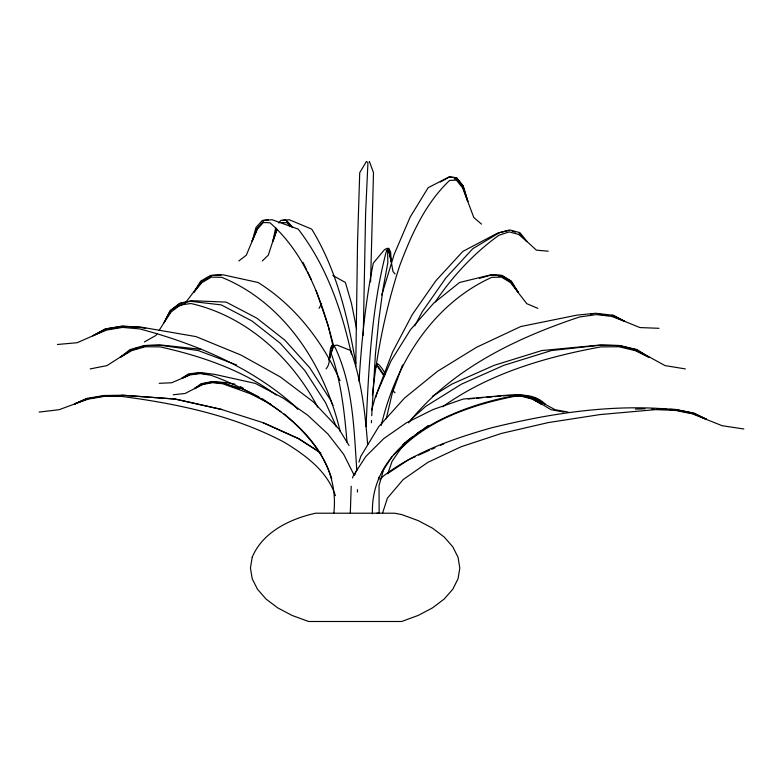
<?xml version="1.0" encoding="UTF-8"?>
<svg xmlns="http://www.w3.org/2000/svg" width="783" height="783" viewBox="0 0 783 783"><rect width="100%" height="100%" fill="white"/><g stroke="black" fill="none" stroke-linecap="round" stroke-linejoin="round"><path stroke-width="1.17" d="M355.776 366.561L357.547 241.967L359.73 172.681L366.385 161.504L367.609 162.365M363.263 335.232L365.612 213.123L367.912 163.314M370.574 281.841L373.501 172.681L369.419 161.504L369.126 162.365M372.444 513.834C369.968 442.464 451.987 407.835 510.624 396.452L525.315 396.355L535.915 399.124L555.049 409.705L568.174 412.073M326.08 368.92C331.777 362.284 327.852 352.712 331.806 345.538L332.677 345.127L331.209 348.376M350.304 513.403L351.205 486.243M366.053 426.608C368.715 368.127 371.396 308.952 386.136 252.038L387.986 249.924M371.406 422.781L371.504 420.402M371.719 415.656L375.38 354.777L378.855 319.679L383.034 288.751L387.82 262.863L387.624 249.64L388.818 248.191L390.629 252.067L391.265 261.659L392.949 271.456L395.082 273.952M333.852 512.992C341.721 442.092 268.882 396.237 211.048 375.292L200.291 373.589L190.22 374.881L171.624 382.77L159.223 383.308M359.035 381.38C361.57 341.75 365.407 302.101 373.295 263.147L384.433 249.708L387.223 248.221L389.728 253.653L391.216 261.728L389.777 252.87L388.006 249.063L386.127 250.814M372.385 395.219C377.044 351.224 385.99 307.739 399.721 265.662C411.359 234.694 425.218 203.541 449.638 180.413L456.401 180.139L462.606 187.881L473.813 217.508L481.506 224.124M548.217 251.196L536.394 250.139L526.939 241.516L519.941 232.659L509.939 229.996L499.427 232.678L472.756 248.71L445.879 277.926L422.223 311.791L414.882 325.757M454.199 178.867L456.479 178.955L462.822 186.863L467.803 201.319L463.144 185.845L456.665 177.77L449.099 176.948L428.174 187.685L410.184 217.038L394.201 254.309L381.761 294.976M367.667 444.578C365.093 412.837 361.619 380.655 350.706 350.549L337.179 345.127L334.067 345.538C329.535 356.216 325.748 371.847 332.961 346.145M275.733 227.501L272.915 240.988L268.295 255.17L262.315 260.945M329.849 357.44L331.278 350.647M386.244 418.748L392.273 393.154L402.531 365.025M467.803 201.319L462.929 185.845L456.45 177.77L449.432 176.958L440.32 182.038M376.055 396.942L377.22 392.303L392.557 352.066L412.328 314.482L435.984 280.617L462.861 251.402L497.254 233.265L508.852 230.29M381.272 425.355C395.484 363.909 432.715 303.98 491.783 277.329L501.56 277.133L510.536 282.624L526.734 303.657L537.843 308.355M173.112 308.355L184.817 303.657L201.808 281.175L211.664 275.45L223.272 274.862L258.038 282.487A245.431 189.652 -90 0 1 340.047 380.587M238.825 260.945L246.342 255.17L252.214 241.027L255.972 227.501L262.305 220.444L268.481 219.729M371.534 410.439L375.488 396.482L390.903 361.129L410.439 329.78L433.537 303.324L459.543 282.487L490.735 274.862L501.502 275.45L510.859 281.175L518.072 292.137L511.426 281.175L502.069 275.45L491.881 274.862L479.441 278.356M383.885 468.586L379.041 485.529L379.129 513.119L376.721 513.247M276.497 229.536L272.983 241.066L276.869 229.752M354.895 474.743L356.001 471.288M358.957 462.078L360.797 456.323L378.737 426.657L404.517 398.067L437.423 371.367L476.524 347.3L520.734 326.54L576.865 315.148L595.726 313.249L613.647 315.353L624.844 321.412L639.868 327.558L658.992 328.312M382.662 512.796L387.438 498.096L403.157 479.578L427.929 462.313L461.05 446.77L501.59 433.391L548.413 422.556L600.199 414.559L655.498 409.636L675.22 410.38L692.505 413.874L722.132 425.707L743.85 428.986M277.016 229.282L273.013 240.988M352.516 477.992L353.29 475.731L365.876 456.42L383.719 438.637L406.328 422.859L433.058 409.538L463.174 399.056L507.188 395.209L520.764 395.513L532.685 398.753L551.085 409.705L563.946 412.073M378.434 479.118L379.207 476.867M387.8 473.715L392.097 461.265L405.114 442.297M408.599 422.84C451.36 369.165 515.664 338.227 579.498 316.998L596.255 314.6L611.729 316.41L624.844 321.412L611.866 315.138M442.689 406.749C489.209 373.422 545.291 357.097 600.952 346.879L618.883 346.742L635.326 350.647L649.146 357.4L636.98 349.609L619.823 345.538L601.148 345.127L551.457 350.549L503.782 365.348L461.451 384.15L425.649 406.426L411.065 419.385M257.773 227.501L252.155 240.988M90.172 368.92L107.046 365.592L126.797 352.859M159.057 330.514L164.068 322.625L170.038 310.773L179.561 303.53L190.612 301.308L221.266 304.9L251.911 320.952L280.02 343.042L304.812 370.565L325.581 402.736L336.367 426.686M317.732 407.15C291.521 357.537 246.576 316.195 190.925 303.51L180.266 304.998L171.144 311.947L164.029 322.606L170.577 310.469L180.11 303.217L191.698 300.692L226.189 302.111L256.834 318.162L284.953 340.253L309.745 367.775L330.514 399.947L332.971 405.388M319.053 308.355L321.637 303.657M375.654 367.599L377.426 364.486C376.173 360.66 386.254 372.698 384.805 374.734M164.068 322.625L170.723 311.282M173.19 394.759L185.042 393.497L194.585 388.574L200.957 383.739L210.999 381.791L220.884 382.525L243.063 389.18L259.144 396.991M340.135 431.325A231.895 179.19 -90 0 0 221.638 277.319L211.332 277.133L201.887 282.624L193.93 292.137L200.663 281.175L210.529 275.45L221.002 274.862M157.177 333.47L155.925 335.437L144.375 341.965M382.241 471.669L392.175 456.42M278.885 223.096L280.774 220.444L285.462 219.729L292.783 227.413M193.978 292.167L201.564 281.9M435.328 301.778A331.424 240.009 89 0 1 498.898 235.272L509.204 231.895L518.796 234.45L526.92 241.556L522.897 237.22M379.912 479.783L383.161 476.25C414.696 452.104 452.574 438.989 490.344 428.125C544.244 414.755 599.386 405.721 655.087 408.217L676.003 409.489L694.041 413.14L706.315 419.238L693.846 413.287M398.107 451.439C428.262 419.639 471.816 405.026 513.756 396.452L514.049 396.452M393.869 454.727L410.018 438.637L412.964 436.571M402.482 445.41L407.689 440.33M526.939 241.516L519.1 233.628M518.072 292.137L510.839 281.9L501.668 276.291L498.38 276.223M276.262 395.043C242.162 369.87 201.133 356.04 160.104 346.879L145.256 346.742L131.632 350.647L120.171 357.4L129.949 349.609L144.16 345.538L159.301 345.127L198.187 350.549L236.554 364.927M173.523 309.158L177.252 306.319M414.931 435.201L428.692 425.6M417.447 433.146L421.46 430.405M424.464 428.34L428.477 425.6M120.171 357.4L131.172 350.128L138.131 348.132M387.497 473.637L408.755 459.572M354.229 475.34L343.668 454.316L327.989 434.076L307.641 415.156L283.192 398.107L255.327 383.406L214.268 374.284L201.407 372.786L190.895 374.127L181.519 378.404L188.292 373.98L198.804 372.63L202.034 373.06M432.363 396.237L451.791 384.15L494.122 365.348L541.807 350.549L599.024 345.127L618.766 345.538L635.913 349.609L665.012 365.592L685.379 368.92M202.523 281.342L211.214 276.291M270.732 404.067L250.09 393.643L222.656 383.729L212.359 382.662L202.738 384.541L194.468 388.574L202.435 384.14L212.262 382.231L222.949 383.132L239.627 388.897M297.736 409.303L294.525 405.731C250.746 366.914 195.77 343.806 139.756 328.909L122.569 327.411L106.566 330.054L92.913 335.75L105.069 328.948L121.766 326.198L139.746 327.255L145.697 328.449M194.585 388.574L203.316 383.758L213.348 381.801L225.582 382.554L234.998 384.189M57.472 344.481L77.204 342.709L92.971 335.77L106.028 328.929L122.725 326.178L141.645 327.206L195.985 336.602L240.851 354.993L280.363 376.966L313.396 401.914L339.029 429.123L349.032 445.527M92.913 335.75L106.057 329.496L122.412 326.795L125.887 327.049M181.607 378.434L189.907 374.46L200.194 373.148L207.456 374.166M409.852 459.083L415.313 456.626M418.592 455.158L429.524 450.254M431.707 449.266L434.986 447.798M440.447 445.341L443.726 443.873M103.973 395.513L87.109 398.39L74.708 403.911L88.234 399.124L104.354 396.355L121.933 396.452C177.702 403.783 233.833 415.646 283.975 442.082C305.311 455.08 327.255 470.867 335.398 495.659M87.158 398.39L74.708 403.911L87.676 398.753L104.149 395.934L122.354 395.836M624.726 321.461L613.285 316.293M74.747 403.92L59.126 409.705L39.15 412.073M706.217 419.267L693.229 413.541M134.745 348.67L138.023 347.73M140.216 347.104L143.495 346.164M140.451 347.466L143.925 346.468M534.104 398.195L536.277 398.753L544.87 403.911C535.905 394.779 521.781 393.986 509.772 396.129M521.948 396.355L532.332 399.124L541.112 403.911C533.243 395.376 520.421 394.103 509.449 395.787M533.135 397.813L535.347 398.39L544.87 403.911M531.598 398.39L541.112 403.911M590.539 314.316L592.858 314.032M282.673 220.444L289.27 219.729L311.712 229.116C336.661 269.802 347.721 317.007 355.834 363.537M468.195 398.948L474.253 398.41M476.681 398.204L482.739 397.666M486.38 397.343L492.438 396.815M494.856 396.599L500.914 396.071M503.342 395.855L510.614 395.209L524.287 395.513M651.554 409.294L653.981 409.098M635.346 409.098L645.026 408.814M145.677 345.538L162.345 345.127L201.123 349.355M103.924 395.513L121.952 395.219M121.854 395.219L175.412 399.056L222.157 409.538M287.107 221.246L292.539 227.54M510.35 395.836L523.113 395.914M281.841 222.519L287.107 222.763L290.101 226.532M656.859 409.078L662.702 409.362M669.719 409.695L675.563 409.969L692.045 413.307M656.868 408.628L666.343 409.137M669.896 409.323L675.817 409.646L692.72 413.062M122.735 395.209L174.981 399.056L221.726 409.538L263.665 422.859L298.763 438.637L319.288 451.811M332.981 346.742L334.84 346.879C353.133 385.187 353.965 429.094 356.833 470.71M598.692 314.237L602.078 314.639M604.339 314.903L607.725 315.304M204.197 373.344L208.513 373.902M630.286 348.797L634.768 349.864M512.18 231.181L515.517 232.071M376.055 365.857L378.277 366.542L383.797 374.734M263.235 422.859L298.333 438.637L320.913 453.132M240.205 386.577L243.415 388.27M635.884 350.128L649.078 357.42M332.834 275.45L345.42 282.487L351.45 303.324L356.568 328.635M262.432 398.801L281.009 411.76M391.177 261.659L389.034 252.097M283.945 413.806C304.43 431.325 323.839 452.349 331.679 478.687M392.792 390.492L395.053 392.812M377.455 366.356L384.228 376.251M303.031 262.354L306.672 269.949M307.719 272.122L311.36 279.727M316.166 290.728L328.214 325.904L333 345.9M330.994 352.82C341.143 381.497 344.442 412.064 347.016 442.209M351.391 354.131C341.652 309.706 326.296 265.447 298.215 229.116L272.093 219.729L264.106 220.444L257.078 228.391L252.214 241.027L257.284 229.282L263.352 222.519L269.969 222.763C305.81 254.181 322.312 301.24 333.656 346.213M357.469 489.629L357.479 492.037M252.214 557.232L250.443 568.027L252.214 578.813L257.47 589.256L266.054 599.044L277.701 607.853L292.03 615.418L308.6 621.496L401.65 621.496L418.22 615.418L432.549 607.853L444.186 599.044L452.77 589.256L458.035 578.813L459.807 568.027L458.035 557.232L452.77 546.788L444.186 537.001L432.549 528.192L418.22 520.626L401.65 514.548L394.612 513.208L315.627 513.208C290.317 518.796 262.677 531.902 252.214 557.232"/></g></svg>
